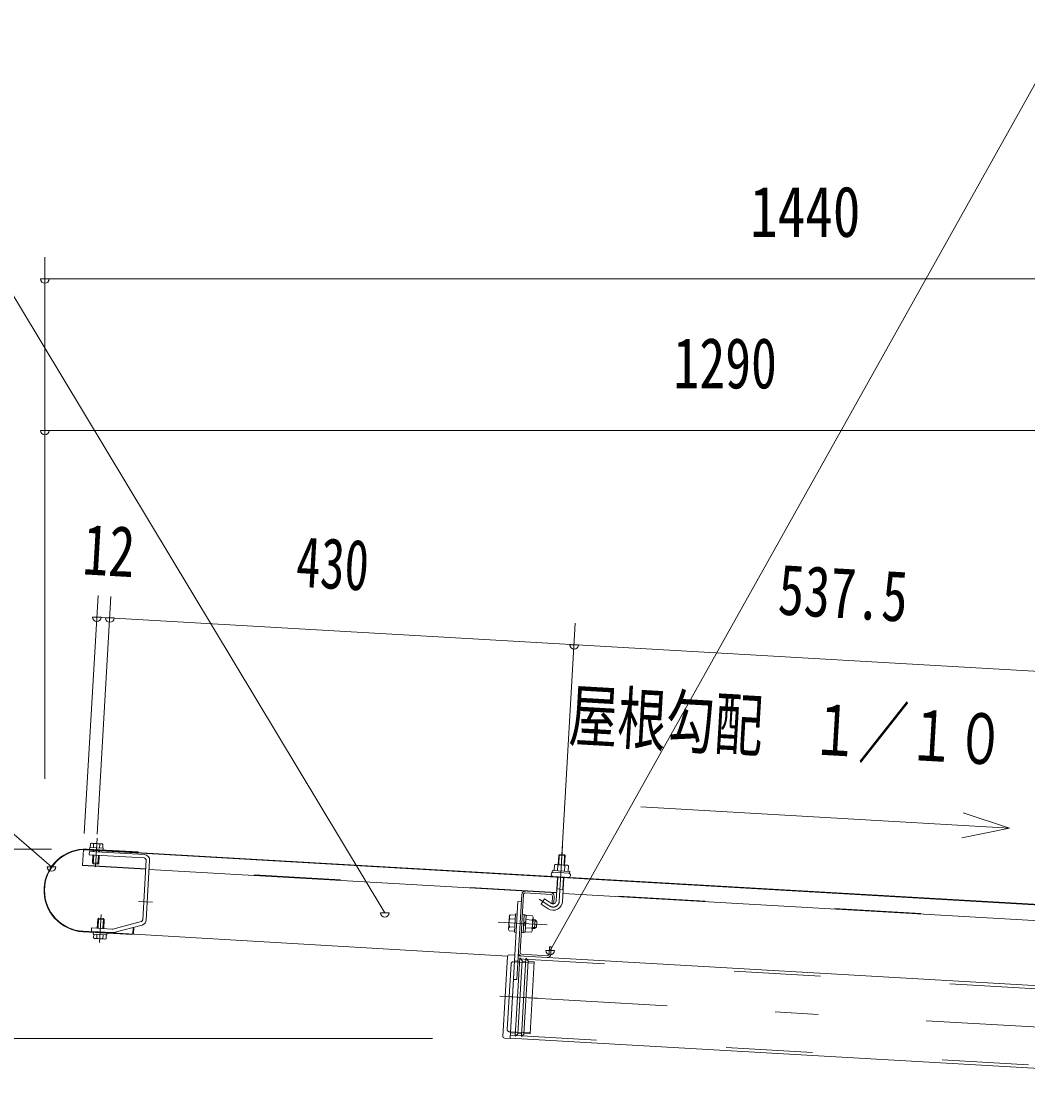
# Model space of a CAD drawing. Units: millimetres, scale not verified. Extents: x -22986 to 22989, y -10500 to 10500.
# Drawn here: x 14498 to 16825, y 6006 to 8445 of the extents above; entities that cross this region are included whole.
import ezdxf
from ezdxf.enums import TextEntityAlignment as Align

# ---------------------------------------------------------------- set-up
doc = ezdxf.new("R2010")
doc.units = ezdxf.units.MM
doc.header["$LTSCALE"] = 50
doc.linetypes.add('USER2', pattern=[10, 4, -6])
doc.linetypes.add('USER3', pattern=[24, 12, -5, 2, -5])
for name, color, linetype, lineweight in [('0-6_2-03BODL', 7, 'Continuous', 18), ('0-7_2-13HIDDEN', 3, 'USER2', 18), ('0-8_2-23CENTER', 3, 'USER3', 18), ('0-9_2-43THIN', 4, 'Continuous', 18), ('0-A_2-53DIM', 3, 'Continuous', 18)]:
    doc.layers.add(name, color=color, linetype=linetype, lineweight=lineweight)
doc.styles.add('ＭＳ ゴシック', font='')
doc.styles.get('ＭＳ ゴシック').set_extended_font_data('MS Gothic')

msp = doc.modelspace()

# ---------------------------------------------------------------- linework, layer by layer
at = {"layer": '0-6_2-03BODL'}
for p, q in [((14664.74, 6535.67), (14665.2, 6544.39)), ((14679.08, 6534.82), (14679.64, 6543.54)), ((17161.95, 6384.98), (14641.6, 6530.28)), ((14641.68, 6531.59), (17162.01, 6386.18)), ((14655.76, 6527.12), (14782.53, 6519.78)), ((14663.48, 6518.71), (14662.47, 6500.75)), ((14664.04, 6528.98), (14663.88, 6526.63)), ((14678.92, 6525.8), (14679.02, 6528.12)), ((14687.26, 6530.33), (14687.5, 6534.34)), ((14674.81, 6497.53), (14677.42, 6499.83)), ((14778.92, 6369.14), (14786.82, 6506.49)), ((14794.77, 6506.04), (14786.85, 6368.3)), ((15737.59, 6482.38), (15738.29, 6495.22)), ((15754.55, 6494.24), (15753.74, 6481.4)), ((14793.57, 6485.18), (15735.17, 6430.89)), ((15734.08, 6412.09), (15737.27, 6467.16)), ((15752.32, 6466.23), (15749.13, 6411.17)), ((15735.71, 6440.18), (15750.75, 6439.35)), ((15651.17, 6293.52), (15658.85, 6427.32)), ((15735.16, 6430.95), (15655.32, 6435.59)), ((15655.38, 6436.79), (15735.31, 6432.16)), ((15663.1, 6431.08), (15721.98, 6427.64)), ((15750.22, 6430.02), (17076.77, 6353.53)), ((15627.77, 6095.85), (15645.87, 6411.01)), ((15645.96, 6411.01), (15653.88, 6410.61)), ((14673.59, 6349.37), (14674.79, 6370.33)), ((14689.74, 6369.4), (14688.54, 6348.44)), ((15627.57, 6371.37), (15639.6, 6370.74)), ((15640.25, 6382.57), (15644.26, 6382.32)), ((15660.18, 6379.63), (15665.09, 6379.42)), ((15664.58, 6369.3), (15679.02, 6368.45)), ((15679.56, 6377.77), (15665.12, 6378.62)), ((14640.78, 6341.2), (14753.61, 6334.73)), ((15621.9, 6285.35), (14640.83, 6342.51)), ((14709.99, 6347.47), (14775.18, 6364.68)), ((14777.18, 6356.95), (14711.99, 6339.74)), ((15638.52, 6351.98), (15626.48, 6352.72)), ((15658.71, 6355.26), (15664.04, 6359.87)), ((15664.25, 6364.88), (15659.02, 6360.17)), ((15677.94, 6349.69), (15663.5, 6350.54)), ((14672.47, 6326.61), (14673.03, 6335.34)), ((14687.47, 6334.49), (14686.91, 6325.76)), ((14695.8, 6334.01), (14696.05, 6338.02)), ((15657.83, 6339.01), (15653.82, 6339.26)), ((15611.19, 6099.65), (15621.84, 6284.34)), ((15638.78, 6287.12), (15625.8, 6287.87)), ((16980.25, 6208.91), (15646.72, 6285.77)), ((15654.94, 6289.36), (15713.81, 6285.92)), ((17183.11, 6006.11), (15627.75, 6095.83))]:
    msp.add_line(p, q, dxfattribs=at)
for points in [[(14687.5, 6534.34), (14656.31, 6536.14), (14656.07, 6532.13)], [(14684.71, 6544.54), (14660.24, 6545.9), (14657.98, 6544.81), (14657.51, 6536.09)], [(14684.71, 6544.54), (14686.86, 6543.12), (14686.3, 6534.39)], [(14641.68, 6531.59), (14639.51, 6494.06), (14785.64, 6485.67)], [(14651.7, 6531.16), (14768.34, 6524.44), (14768.4, 6525.64), (14650.65, 6532.42)], [(14782.14, 6511.86), (14655.26, 6519.09), (14655.76, 6527.12)], [(14674.81, 6497.53), (14664.78, 6498.14), (14662.47, 6500.75), (14677.42, 6499.83), (14678.43, 6517.78)], [(15738.95, 6496.34), (15740.21, 6518.41), (15755.25, 6517.49), (15754, 6495.52)], [(15740.21, 6518.41), (15741.56, 6519.56), (15754, 6518.84), (15755.25, 6517.49)], [(15761.86, 6481.01), (15762.57, 6493.75), (15760.51, 6495.17), (15732.43, 6496.79), (15730.18, 6495.6), (15729.46, 6482.87)], [(15654.88, 6427.64), (15643.56, 6230.78), (15635.55, 6231.24)], [(15723.97, 6407), (15707.65, 6417.68), (15699.43, 6405.16), (15715.75, 6394.38)], [(15725.74, 6423.48), (15724.79, 6406.53), (15728.8, 6406.29), (15729.75, 6423.24)], [(15624.42, 6346.43), (15626.22, 6377.83), (15628.11, 6380.8), (15640.14, 6380.06)], [(15640.25, 6382.57), (15637.77, 6340.14), (15641.79, 6339.9)], [(15657.83, 6339.01), (15660.21, 6381.43), (15656.19, 6381.68)], [(15665.09, 6379.42), (15662.88, 6340.41), (15657.87, 6340.71)], [(15662.95, 6341.21), (15677.4, 6340.36), (15679.29, 6343.24), (15681.18, 6374.74), (15679.56, 6377.77)], [(15680.8, 6368.92), (15685.81, 6368.71), (15684.68, 6348.75), (15679.67, 6348.96)], [(15685.81, 6368.71), (15689.37, 6364.74), (15688.65, 6352.21), (15684.68, 6348.75)], [(14708, 6339.38), (14660.06, 6342.14), (14660.56, 6350.07), (14708.4, 6347.3)], [(14756.28, 6338.34), (14756.95, 6349.57), (14758.25, 6349.52), (14757.58, 6338.29)], [(15637.98, 6342.65), (15625.94, 6343.29), (15624.42, 6346.43)], [(14695.8, 6334.01), (14664.61, 6335.82), (14664.85, 6339.83)], [(14665.81, 6335.76), (14665.34, 6327.04), (14667.4, 6325.71), (14691.87, 6324.25)], [(14691.87, 6324.25), (14694.13, 6325.34), (14694.6, 6334.07)], [(15718.07, 6289.69), (15719.02, 6306.64), (15723.03, 6306.39), (15722.08, 6289.44)], [(15638.78, 6287.12), (15627.7, 6094.94), (15614.72, 6095.69)]]:
    msp.add_lwpolyline(points, dxfattribs=at)
for points in [[(15725.65, 6483.02), (15725.5, 6479.11), (15765.43, 6476.74), (15765.67, 6480.76)], [(14689.74, 6369.4), (14674.79, 6370.33), (14677.4, 6372.63), (14687.43, 6372.12)]]:
    msp.add_lwpolyline(points, close=True, dxfattribs=at)
for centre, radius, start, end in [((14661.36, 6540.04), 5.8, 48.20596, 86.7522), ((14671.29, 6524.01), 21.3, 66.92087, 106.58131), ((14682.93, 6538.87), 5.8, 86.7522, 125.28363), ((14646.32, 6436.79), 95.7, 87.414, 266.6989), ((14646.32, 6436.79), 94.5, 92.82945, 266.6989), ((14781.83, 6506.84), 5, 356.70172, 86.69693), ((14781.83, 6506.84), 13, 356.70117, 86.69734), ((15733.92, 6489.44), 7.2, 52.31573, 112.31573), ((15744.9, 6469.15), 26.9, 69.11203, 104.28795), ((15758.19, 6488.08), 7.2, 61.08424, 121.08424), ((15727.71, 6473.9), 5, 86.6998, 266.69981), ((15762.61, 6471.93), 5, 266.70062, 86.70061), ((15662.86, 6427.07), 8, 86.6973, 176.70264), ((15662.86, 6427.07), 4, 86.6973, 176.6973), ((15721.73, 6423.73), 4, 356.70923, 86.70122), ((15721.73, 6423.73), 8, 356.70145, 86.70122), ((15727.57, 6412.44), 21.5, 236.7, 356.7), ((15727.57, 6412.44), 6.6, 236.7, 356.7), ((14773.9, 6369.44), 5, 284.73766, 356.6898), ((14773.9, 6369.44), 13, 284.74648, 358.42204), ((15651.4, 6360.68), 26.1, 155.67365, 197.72446), ((15633.3, 6375.8), 7.2, 176.69905, 217.42587), ((15654.11, 6360.49), 26.1, 335.67365, 17.72446), ((15673.82, 6373.45), 7.2, 315.97221, 356.69905), ((14708.7, 6352.32), 5, 266.69731, 284.74452), ((15631.68, 6347.72), 7.2, 135.97223, 176.69905), ((15672.2, 6345.37), 7.2, 356.69907, 37.42587), ((14669.18, 6331.39), 5.8, 266.64458, 305.19081), ((14680.92, 6346.15), 21.3, 246.81636, 286.47679), ((14690.75, 6330.11), 5.8, 228.11153, 266.64296), ((14708.7, 6352.32), 13, 266.70274, 284.7451), ((14753.77, 6338.44), 3.7, 266.70439, 356.70439), ((14753.77, 6338.44), 2.5, 266.70439, 356.70439), ((15655.19, 6293.28), 8, 176.6973, 266.68846), ((15655.19, 6293.28), 4, 176.6973, 266.68846), ((15625.59, 6284.13), 3.75, 86.7, 176.7), ((15714.06, 6289.94), 8, 266.69951, 356.70207), ((15714.06, 6289.94), 4, 266.69951, 356.70921), ((15614.94, 6099.43), 3.75, 176.7, 266.7)]:
    msp.add_arc(centre, radius, start, end, dxfattribs=at)
at = {"layer": '0-7_2-13HIDDEN'}
for p, q in [((14785.69, 6486.97), (14639.59, 6495.37)), ((15735.32, 6432.18), (14793.64, 6486.48)), ((17076.82, 6354.83), (15750.3, 6431.32)), ((15683.57, 6269.14), (15635.4, 6271.92)), ((15638.03, 6274.14), (15649.76, 6273.47)), ((15646.32, 6278.82), (16979.82, 6201.89)), ((15655.5, 6273.14), (15663.99, 6272.65)), ((15621.38, 6115.71), (15630.12, 6267.21)), ((15626.09, 6110.43), (15674.26, 6107.66)), ((15628.15, 6102.78), (17183.54, 6013.13)), ((15640.18, 6107.24), (15628.45, 6107.92)), ((15654.4, 6106.42), (15645.92, 6106.91))]:
    msp.add_line(p, q, dxfattribs=at)
for points in [[(15645.82, 6105.29), (15639.75, 6099.88), (15650.19, 6280.83), (15655.6, 6274.76)], [(15660.05, 6104.47), (15669.82, 6273.94), (15664.41, 6280.01), (15653.98, 6099.06)]]:
    msp.add_lwpolyline(points, close=True, dxfattribs=at)
msp.add_lwpolyline([(15669.73, 6272.32), (15683.71, 6271.51), (15674.12, 6105.29), (15660.14, 6106.09)], dxfattribs=at)
for centre, start, end in [((15635.11, 6266.92), 86.7, 176.7), ((15626.38, 6115.43), 176.7, 266.7)]:
    msp.add_arc(centre, 5, start, end, dxfattribs=at)
at = {"layer": '0-8_2-23CENTER'}
for p, q in [((14669.43, 6491.62), (14673.21, 6557.41)), ((15741.61, 6411.58), (15749.06, 6540.76)), ((15719.81, 6400.64), (15695.28, 6416.81)), ((14768.84, 6411.57), (14801.75, 6409.67)), ((14682.89, 6380.95), (14679.16, 6316.46)), ((15600.34, 6363.62), (15713.88, 6357.08)), ((15604.04, 6192.72), (15691.39, 6187.68)), ((17188.66, 6101.39), (15616.52, 6192.01))]:
    msp.add_line(p, q, dxfattribs=at)
msp.add_arc((15727.57, 6412.44), 14.1, 236.7, 356.7, dxfattribs=at)
at = {"layer": '0-9_2-43THIN'}
for p, q in [((14665.49, 6518.58), (14664.36, 6498.62)), ((14666.05, 6528.87), (14665.89, 6526.5)), ((14675.29, 6498.05), (14676.43, 6517.9)), ((14676.92, 6525.93), (14677.01, 6528.23)), ((15740.26, 6496.29), (15741.56, 6519.56)), ((15754, 6518.84), (15752.69, 6495.57)), ((14675.6, 6349.25), (14676.92, 6372.22)), ((14687.85, 6371.53), (14686.53, 6348.57)), ((15688.12, 6366), (15680.7, 6366.51)), ((15679.77, 6351.47), (15687.29, 6351.05))]:
    msp.add_line(p, q, dxfattribs=at)
for points in [[(15735.48, 6435.57), (15737.01, 6440.13), (15738.58, 6467.01)], [(15751.01, 6466.38), (15749.45, 6439.4), (15750.43, 6434.64)]]:
    msp.add_lwpolyline(points, dxfattribs=at)
at = {"layer": '0-A_2-53DIM'}
for p, q in [((14552.69, 6694.57), (14552.69, 7899.33)), ((14562.69, 7849.33), (14542.69, 7849.33)), ((14552.69, 7849.33), (18152.69, 7849.33)), ((14562.69, 7499.33), (14542.69, 7499.33)), ((18152.69, 7499.33), (14552.69, 7499.33)), ((14675.48, 7117.79), (14643.82, 6568.7)), ((14673.76, 6566.97), (14705.42, 7116.06)), ((14682.6, 7067.87), (14662.6, 7067.87)), ((17117.28, 6926.91), (14672.6, 7067.87)), ((14712.54, 7066.14), (14692.54, 7066.14)), ((15747, 6505.09), (15778.66, 7054.18)), ((15785.78, 7004.26), (15765.78, 7004.26)), ((16675.47, 6616.34), (16782.28, 6581.01)), ((14568.22, 6532.43), (12702.69, 6532.43)), ((14578.17, 6491.02), (14558.17, 6491.02)), ((15348.41, 6384.85), (15328.41, 6384.85)), ((15730.71, 6298.37), (15710.71, 6298.37)), ((13052.69, 6094.93), (15448.76, 6094.93))]:
    msp.add_line(p, q, dxfattribs=at)
for points in [[(12246.94, 8444.93), (14096.94, 8444.93), (15338.41, 6384.85)], [(15720.71, 6298.37), (16922.59, 8444.93), (19072.59, 8444.93)], [(14568.17, 6491.02), (13927.69, 7044.93), (11327.69, 7044.93)], [(15930.19, 6630.14), (16782.28, 6581.01), (16672.12, 6558.2)]]:
    msp.add_lwpolyline(points, dxfattribs=at)
for centre in [(14552.69, 7849.33), (14552.69, 7499.33), (14672.6, 7067.87), (14702.54, 7066.14), (15775.78, 7004.26), (14568.17, 6491.02), (15338.41, 6384.85), (15720.71, 6298.37)]:
    msp.add_arc(centre, 10, 180, 0, dxfattribs=at)

# ---------------------------------------------------------------- texts
at = {"layer": '0-A_2-53DIM', "color": 7, "style": 'ＭＳ ゴシック'}
for s, width, p in [('1440', 0.8, (16182.55, 7911.33)), ('1290', 0.75, (16005.43, 7561.33))]:
    msp.add_text(s, height=117.2, dxfattribs=dict(at, width=width)).set_placement(p, align=Align.BOTTOM_LEFT)
for s, width, p in [('12', 0.75, (14635.68, 7132.1)), ('430', 0.7, (15128.99, 7103.66)), ('537.5', 0.75, (16243.08, 7039.42)), ('屋根勾配\u3000１／１０', 0.7, (15760.09, 6748.77))]:
    msp.add_text(s, height=117.2, rotation=356.7, dxfattribs=dict(at, width=width)).set_placement(p, align=Align.BOTTOM_LEFT)

doc.saveas('drawing.dxf')
